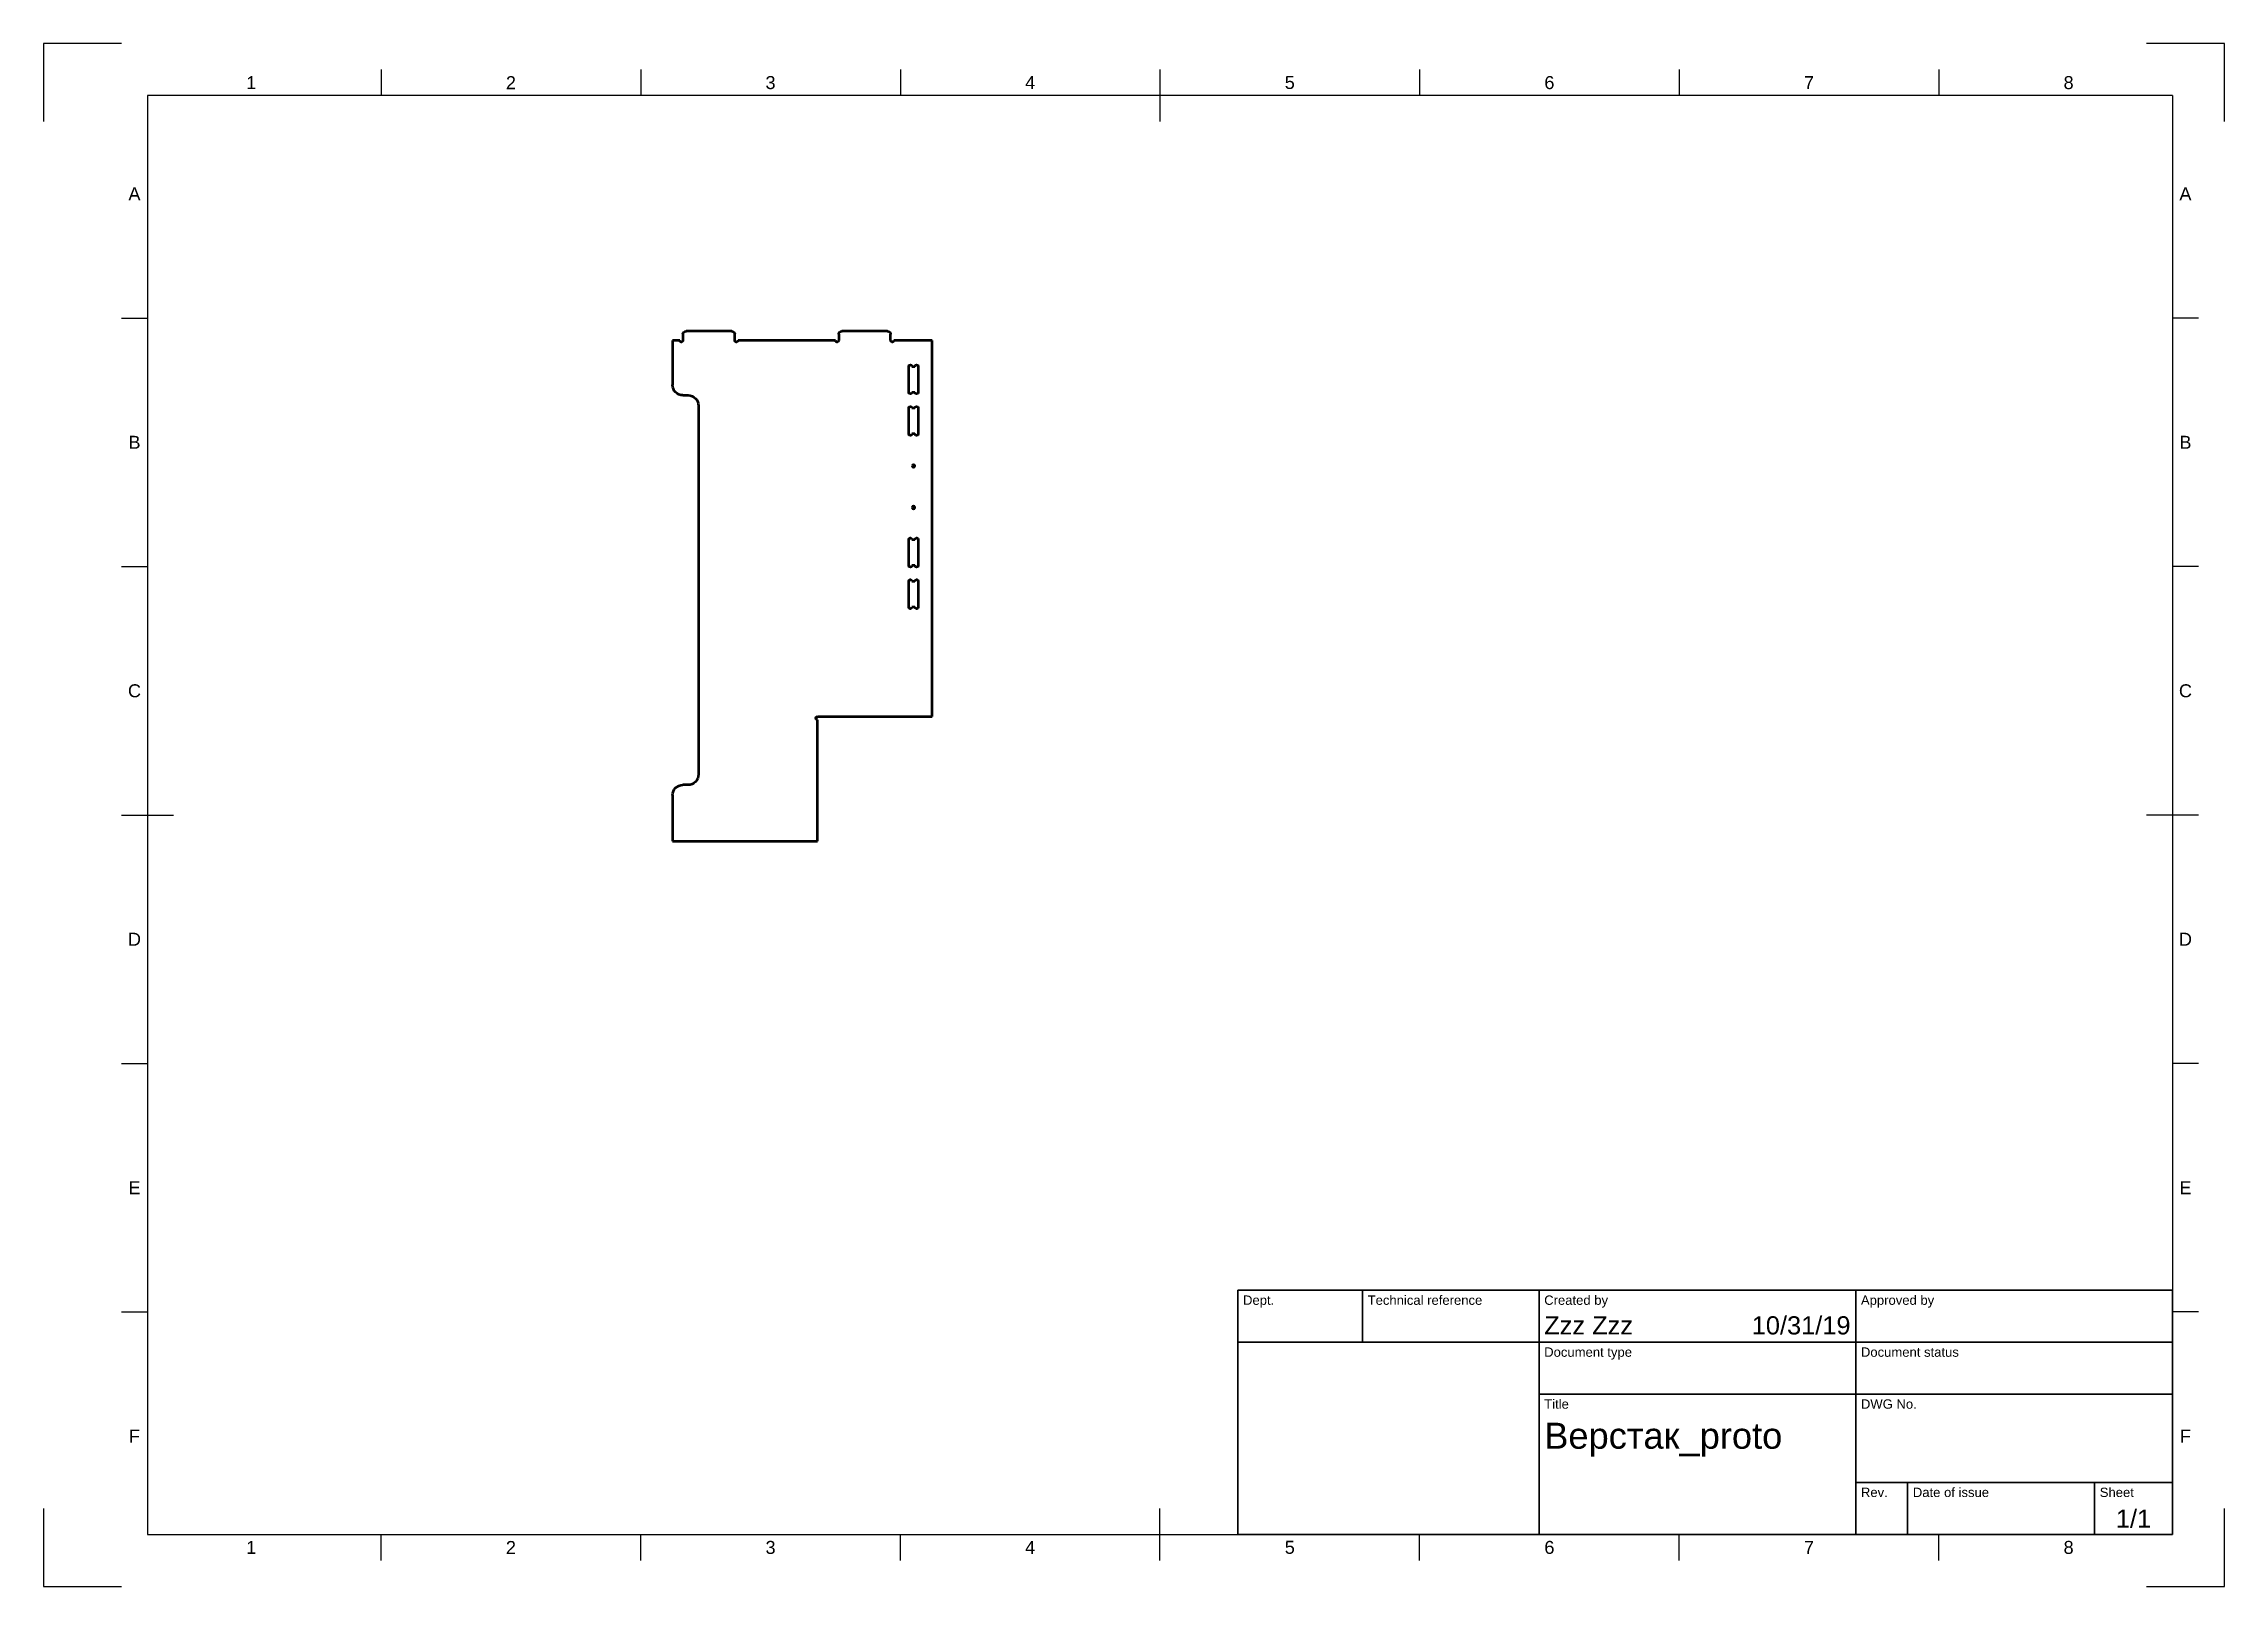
# Model space of a CAD drawing. Header units: millimetres. Extents: x 0 to 420, y 0 to 297.
import ezdxf
from ezdxf.enums import TextEntityAlignment as Align

# ---------------------------------------------------------------- set-up
doc = ezdxf.new("R2010")
doc.units = ezdxf.units.MM
doc.header["$LTSCALE"] = 0.75
for name, color, linetype, lineweight in [('Border', 7, 'Continuous', 25), ('TitleBlock', 7, 'Continuous', 35), ('Visible', 7, 'Continuous', 50)]:
    doc.layers.add(name, color=color, linetype=linetype, lineweight=lineweight)
doc.styles.add('FusionTitle', font='Arial Unicode.ttf')

# ---------------------------------------------------------------- blocks, each defined once
blk = doc.blocks.new('ISO_A3_SHEET')
at = {"layer": 'Border'}
for p, q in [((15, 297), (0, 297)), ((0, 297), (0, 282)), ((420, 297), (405, 297)), ((420, 282), (420, 297)), ((65, 292), (65, 287)), ((115, 292), (115, 287)), ((165, 292), (165, 287)), ((215, 292), (215, 282)), ((265, 292), (265, 287)), ((315, 292), (315, 287)), ((365, 292), (365, 287)), ((410, 287), (20, 287)), ((20, 287), (20, 10)), ((410, 287), (410, 10)), ((15, 244.16666), (20, 244.16666)), ((415, 244.16666), (410, 244.16666)), ((15, 196.33333), (20, 196.33333)), ((415, 196.33333), (410, 196.33333)), ((15, 148.5), (25, 148.5)), ((415, 148.5), (405, 148.5)), ((15, 100.66667), (20, 100.66667)), ((415, 100.66667), (410, 100.66667)), ((15, 52.83334), (20, 52.83334)), ((415, 52.83334), (410, 52.83334)), ((0, 15), (0, 0)), ((215, 5), (215, 15)), ((420, 0), (420, 15)), ((20, 10), (410, 10)), ((65, 5), (65, 10)), ((115, 5), (115, 10)), ((165, 5), (165, 10)), ((265, 5), (265, 10)), ((315, 5), (315, 10)), ((365, 5), (365, 10)), ((0, 0), (15, 0)), ((405, 0), (420, 0))]:
    blk.add_line(p, q, dxfattribs=at)
at = {"layer": 'Border', "style": 'FusionTitle'}
for s, p in [('1', (40, 289.5)), ('2', (90, 289.5)), ('3', (140, 289.5)), ('4', (190, 289.5)), ('5', (240, 289.5)), ('6', (290, 289.5)), ('7', (340, 289.5)), ('8', (390, 289.5)), ('A', (17.5, 268.08333)), ('A', (412.5, 268.08333)), ('B', (17.5, 220.25)), ('B', (412.5, 220.25)), ('C', (17.5, 172.41667)), ('C', (412.5, 172.41667)), ('D', (17.5, 124.58334)), ('D', (412.5, 124.58334)), ('E', (17.5, 76.75001)), ('E', (412.5, 76.75001)), ('F', (17.5, 28.91668)), ('F', (412.5, 28.91668)), ('1', (40, 7.5)), ('2', (90, 7.5)), ('3', (140, 7.5)), ('4', (190, 7.5)), ('5', (240, 7.5)), ('6', (290, 7.5)), ('7', (340, 7.5)), ('8', (390, 7.5))]:
    blk.add_text(s, height=2.5, dxfattribs=at).set_placement(p, align=Align.MIDDLE)
blk = doc.blocks.new('ISO_TITLEBLOCK')
at = {"layer": 'TitleBlock'}
for p, q in [((0, 47), (-180, 47)), ((-180, 47), (-180, 0)), ((-156, 37), (-156, 47)), ((-122, 0), (-122, 47)), ((-61, 0), (-61, 47)), ((0, 0), (0, 47)), ((-180, 37), (0, 37)), ((-122, 27), (0, 27)), ((-61, 10), (0, 10)), ((-51, 0), (-51, 10)), ((-15, 0), (-15, 10)), ((-180, 0), (0, 0))]:
    blk.add_line(p, q, dxfattribs=at)
at = {"layer": 'TitleBlock', "style": 'FusionTitle'}
for s, p in [('Dept.', (-179, 46)), ('Technical reference', (-155, 46)), ('Created by', (-121, 46)), ('Approved by', (-60, 46)), ('Document type', (-121, 36)), ('Document status', (-60, 36)), ('Title', (-121, 26)), ('DWG No.', (-60, 26)), ('Rev.', (-60, 9)), ('Date of issue', (-50, 9)), ('Sheet', (-14, 9))]:
    blk.add_text(s, height=1.8, dxfattribs=at).set_placement(p, align=Align.TOP_LEFT)
for tag, p, height in [('DEPT', (-179, 38.5), 3.5), ('TECHNICAL_REFERENCE', (-155, 38.5), 3.5), ('CREATED_BY', (-121, 38.5), 3.5), ('APPROVED_BY', (-60, 38.5), 3.5), ('DOCUMENT_TYPE', (-121, 28.5), 3.5), ('DOCUMENT_STATUS', (-60, 28.5), 3.5), ('TITLE_1', (-121, 16.5), 5), ('TITLE_2', (-121, 9), 5), ('TITLE_3', (-121, 1.5), 5), ('DATE_OF_ISSUE', (-50, 1.5), 3.5)]:
    blk.add_attdef(tag, p, '', height=height, dxfattribs=at)
for tag, p in [('CREATED_DATE', (-62, 38.5)), ('APPROVED_DATE', (-1, 38.5))]:
    blk.add_attdef(tag, text='', height=3.5, dxfattribs=at).set_placement(p, align=Align.RIGHT)
for tag, height, p in [('DRAWING_NUMBER', 5, (-30.5, 16.6)), ('REV', 3.5, (-56, 3.1)), ('SHEET', 3.5, (-7.5, 3.1))]:
    blk.add_attdef(tag, text='', height=height, dxfattribs=at).set_placement(p, align=Align.MIDDLE)

msp = doc.modelspace()

# ---------------------------------------------------------------- linework, layer by layer
at = {"layer": 'Visible', "extrusion": (0, 1, 0)}
for p, q in [((122.516213, 239.855466, 0.9), (121.128713, 239.855466, 0.9)), ((121.128713, 239.855466, 0.9), (121.128713, 231.292733, 0.9)), ((123.128713, 241.042966, 0.9), (123.128713, 239.855466, 0.9)), ((132.516213, 241.655466, 0.9), (123.741213, 241.655466, 0.9)), ((133.128713, 239.855466, 0.9), (133.128713, 241.042966, 0.9)), ((152.516213, 239.855466, 0.9), (133.741213, 239.855466, 0.9)), ((153.128713, 241.042966, 0.9), (153.128713, 239.855466, 0.9)), ((162.516213, 241.655466, 0.9), (153.741213, 241.655466, 0.9)), ((163.128713, 239.855466, 0.9), (163.128713, 241.042966, 0.9)), ((171.128713, 239.855466, 0.9), (163.741213, 239.855466, 0.9)), ((171.128713, 167.455466, 0.9), (171.128713, 239.855466, 0.9)), ((166.628713, 229.855466, 0.9), (166.628713, 234.855466, 0.9)), ((167.241213, 234.855466, 0.9), (167.816213, 234.855466, 0.9)), ((168.428713, 234.855466, 0.9), (168.428713, 229.855466, 0.9)), ((123.128713, 229.292733, 0.9), (124.128713, 229.292733, 0.9)), ((126.128713, 227.292733, 0.9), (126.128713, 156.292733, 0.9)), ((166.628713, 221.855466, 0.9), (166.628713, 226.855466, 0.9)), ((167.816213, 229.855466, 0.9), (167.241213, 229.855466, 0.9)), ((167.241213, 226.855466, 0.9), (167.816213, 226.855466, 0.9)), ((168.428713, 226.855466, 0.9), (168.428713, 221.855466, 0.9)), ((167.816213, 221.855466, 0.9), (167.241213, 221.855466, 0.9)), ((166.628713, 196.522132, 0.9), (166.628713, 201.522132, 0.9)), ((167.241213, 201.522132, 0.9), (167.816213, 201.522132, 0.9)), ((168.428713, 201.522132, 0.9), (168.428713, 196.522132, 0.9)), ((166.628713, 188.522132, 0.9), (166.628713, 193.522132, 0.9)), ((167.816213, 196.522132, 0.9), (167.241213, 196.522132, 0.9)), ((167.241213, 193.522132, 0.9), (167.816213, 193.522132, 0.9)), ((168.428713, 193.522132, 0.9), (168.428713, 188.522132, 0.9)), ((167.816213, 188.522132, 0.9), (167.241213, 188.522132, 0.9)), ((149.028713, 167.455466, 0.9), (171.128713, 167.455466, 0.9)), ((149.028713, 143.455466, 0.9), (149.028713, 166.842966, 0.9)), ((121.128713, 152.292733, 0.9), (121.128713, 143.455466, 0.9)), ((124.128713, 154.292733, 0.9), (123.128713, 154.292733, 0.9)), ((121.128713, 143.455466, 0.9), (149.028713, 143.455466, 0.9))]:
    msp.add_line(p, q, dxfattribs=at)
at = {"layer": 'Visible', "extrusion": (2.1e-15, 0, -1)}
for centre in [(-167.528713, 215.688799, -0.9), (-167.528713, 207.688799, -0.9)]:
    msp.add_circle(centre, 0.25, dxfattribs=at)
for centre, radius, start, end in [((-122.822463, 239.855466, -0.9), 0.30625, 180, 0), ((-123.741213, 241.042966, -0.9), 0.6125, 0, 90), ((-132.516213, 241.042966, -0.9), 0.6125, 90, 180), ((-133.434963, 239.855466, -0.9), 0.30625, 180, 0), ((-152.822463, 239.855466, -0.9), 0.30625, 180, 0), ((-153.741213, 241.042966, -0.9), 0.6125, 0, 90), ((-162.516213, 241.042966, -0.9), 0.6125, 90, 180), ((-163.434963, 239.855466, -0.9), 0.30625, 180, 0), ((-123.128713, 231.292733, -0.9), 2, 270, 0), ((-166.934963, 234.855466, -0.9), 0.30625, 0, 180), ((-168.122463, 234.855466, -0.9), 0.30625, 0, 180), ((-124.128713, 227.292733, -0.9), 2, 90, 180), ((-166.934963, 229.855466, -0.9), 0.30625, 180, 0), ((-166.934963, 226.855466, -0.9), 0.30625, 0, 180), ((-168.122463, 229.855466, -0.9), 0.30625, 180, 0), ((-168.122463, 226.855466, -0.9), 0.30625, 0, 180), ((-166.934963, 221.855466, -0.9), 0.30625, 180, 0), ((-168.122463, 221.855466, -0.9), 0.30625, 180, 0), ((-166.934963, 201.522132, -0.9), 0.30625, 0, 180), ((-168.122463, 201.522132, -0.9), 0.30625, 0, 180), ((-166.934963, 196.522132, -0.9), 0.30625, 180, 0), ((-166.934963, 193.522132, -0.9), 0.30625, 0, 180), ((-168.122463, 196.522132, -0.9), 0.30625, 180, 0), ((-168.122463, 193.522132, -0.9), 0.30625, 0, 180), ((-166.934963, 188.522132, -0.9), 0.30625, 180, 0), ((-168.122463, 188.522132, -0.9), 0.30625, 180, 0), ((-149.028713, 167.149216, -0.9), 0.30625, 270, 90), ((-124.128713, 156.292733, -0.9), 2, 180, 270), ((-123.128713, 152.292733, -0.9), 2, 0, 90)]:
    msp.add_arc(centre, radius, start, end, dxfattribs=at)

# ---------------------------------------------------------------- block references
at = {"layer": 'Border'}
msp.add_blockref('ISO_A3_SHEET', (0, 0), dxfattribs=at)
at = {"layer": 'TitleBlock'}
msp.add_blockref('ISO_TITLEBLOCK', (410, 10), dxfattribs=at).add_auto_attribs({'CREATED_DATE': '10/31/19', 'SHEET': '1/1', 'TITLE_1': 'Верстак_proto', 'CREATED_BY': 'Zzz Zzz'})

doc.saveas('drawing.dxf')
